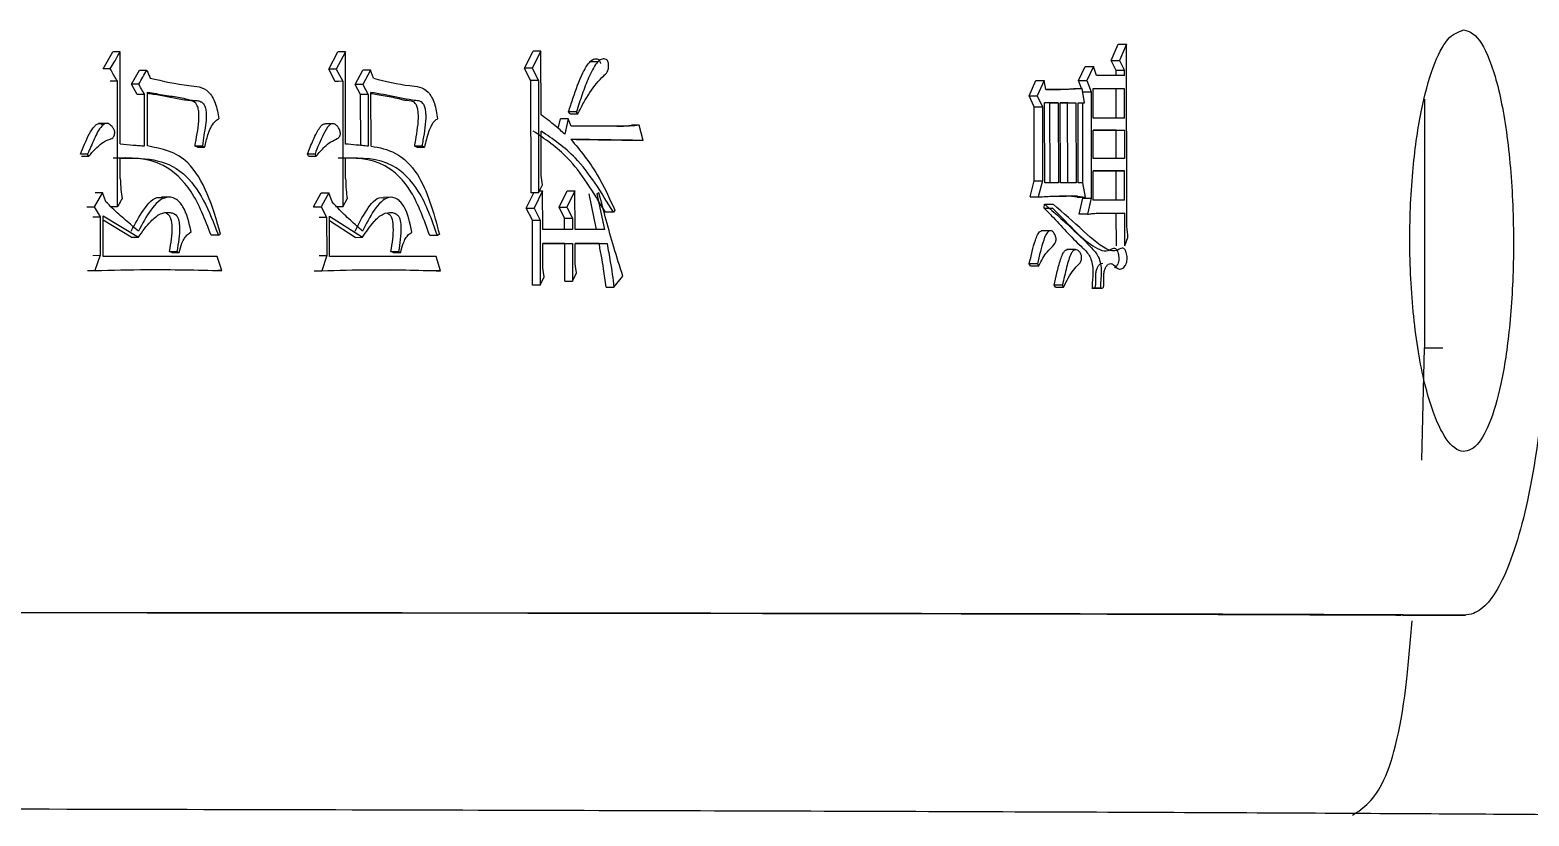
# Model space of a CAD drawing. Header units: millimetres. Extents: x 2301 to 4250, y 838 to 2217.
# Drawn here: x 3096.32 to 3112.32, y 1043.36 to 1051.75 of the extents above; entities that cross this region are included whole.
import ezdxf

# ---------------------------------------------------------------- set-up
doc = ezdxf.new("R2010")
doc.units = ezdxf.units.MM

msp = doc.modelspace()

# ---------------------------------------------------------------- linework, layer by layer
at = {"color": 7, "linetype": 'Continuous', "lineweight": 25}
for p, q in [((3097.101, 1051.334), (3097.206, 1051.518)), ((3097.285, 1050.533), (3097.283, 1051.518)), ((3099.509, 1051.332), (3099.607, 1051.516)), ((3099.688, 1051.516), (3099.589, 1051.332)), ((3099.689, 1050.532), (3099.688, 1051.516)), ((3101.599, 1051.341), (3101.691, 1051.525)), ((3101.774, 1051.525), (3101.682, 1051.341)), ((3101.776, 1050.844), (3101.774, 1051.525)), ((3107.861, 1051.426), (3107.935, 1051.599)), ((3108.024, 1051.599), (3107.951, 1051.426)), ((3108.028, 1049.749), (3108.024, 1051.599)), ((3097.178, 1051.334), (3097.101, 1051.334)), ((3097.404, 1051.171), (3097.49, 1051.323)), ((3097.49, 1051.323), (3097.567, 1051.323)), ((3099.589, 1051.332), (3099.509, 1051.332)), ((3099.579, 1051.202), (3099.509, 1051.332)), ((3099.589, 1051.332), (3099.659, 1051.203)), ((3099.793, 1051.17), (3099.873, 1051.321)), ((3099.954, 1051.321), (3099.873, 1051.17)), ((3099.989, 1051.235), (3099.954, 1051.321)), ((3101.682, 1051.341), (3101.599, 1051.341)), ((3101.665, 1051.211), (3101.599, 1051.341)), ((3101.682, 1051.341), (3101.748, 1051.211)), ((3102.384, 1051.412), (3102.299, 1051.412)), ((3107.513, 1051.21), (3107.584, 1051.361)), ((3107.673, 1051.362), (3107.602, 1051.21)), ((3107.704, 1051.264), (3107.673, 1051.362)), ((3107.914, 1051.318), (3107.861, 1051.426)), ((3108.003, 1051.318), (3107.914, 1051.318)), ((3107.914, 1051.263), (3107.914, 1051.318)), ((3107.951, 1051.426), (3108.003, 1051.318)), ((3108.003, 1051.264), (3108.003, 1051.318)), ((3097.255, 1049.863), (3097.253, 1051.204)), ((3097.481, 1051.172), (3097.404, 1051.171)), ((3097.466, 1051.063), (3097.404, 1051.171)), ((3099.659, 1051.203), (3099.661, 1049.861)), ((3099.873, 1051.17), (3099.793, 1051.17)), ((3099.85, 1051.061), (3099.793, 1051.17)), ((3099.873, 1051.17), (3099.931, 1051.062)), ((3101.748, 1051.211), (3101.665, 1051.211)), ((3101.665, 1051.211), (3101.667, 1050.011)), ((3101.748, 1051.211), (3101.75, 1050.011)), ((3106.985, 1051.049), (3107.058, 1051.211)), ((3107.146, 1051.211), (3107.073, 1051.049)), ((3107.165, 1051.114), (3107.146, 1051.211)), ((3107.545, 1051.124), (3107.513, 1051.21)), ((3107.602, 1051.21), (3107.647, 1051.091)), ((3108.003, 1051.264), (3107.704, 1051.264)), ((3097.544, 1050.512), (3097.543, 1051.063)), ((3097.575, 1050.512), (3097.574, 1051.085)), ((3099.851, 1050.517), (3099.85, 1051.061)), ((3099.931, 1051.062), (3099.932, 1050.51)), ((3099.961, 1050.51), (3099.96, 1051.083)), ((3107.04, 1050.93), (3106.985, 1051.049)), ((3107.073, 1051.049), (3107.128, 1050.93)), ((3107.576, 1050.972), (3107.553, 1051.124)), ((3107.647, 1051.091), (3107.649, 1049.956)), ((3107.669, 1051.124), (3108.003, 1051.123)), ((3107.67, 1050.81), (3107.669, 1051.124)), ((3107.914, 1051.123), (3107.669, 1051.123)), ((3108.003, 1051.123), (3107.914, 1051.123)), ((3107.914, 1050.809), (3107.914, 1051.123)), ((3108.004, 1050.809), (3108.003, 1051.123)), ((3111.208, 1051.013), (3111.208, 1048.355)), ((3102.153, 1050.876), (3102.069, 1050.875)), ((3102.085, 1050.854), (3102.069, 1050.875)), ((3102.085, 1050.854), (3102.169, 1050.854)), ((3107.041, 1050.14), (3107.04, 1050.93)), ((3107.128, 1050.93), (3107.13, 1050.14)), ((3107.297, 1050.973), (3107.151, 1050.973)), ((3107.153, 1050.119), (3107.151, 1050.973)), ((3107.208, 1050.973), (3107.151, 1050.973)), ((3107.208, 1050.973), (3107.297, 1050.973)), ((3107.21, 1050.118), (3107.208, 1050.973)), ((3107.297, 1050.973), (3107.298, 1050.118)), ((3107.319, 1050.973), (3107.486, 1050.973)), ((3107.321, 1050.118), (3107.319, 1050.973)), ((3107.397, 1050.972), (3107.319, 1050.973)), ((3107.397, 1050.972), (3107.486, 1050.973)), ((3107.399, 1050.118), (3107.397, 1050.972)), ((3107.486, 1050.973), (3107.488, 1050.118)), ((3107.509, 1050.973), (3107.576, 1050.972)), ((3107.51, 1050.118), (3107.509, 1050.973)), ((3107.509, 1050.972), (3107.576, 1050.972)), ((3107.559, 1050.117), (3107.558, 1050.972)), ((3097.129, 1050.751), (3097.051, 1050.751)), ((3099.554, 1050.75), (3099.474, 1050.75)), ((3101.777, 1050.195), (3101.776, 1050.671)), ((3101.96, 1050.698), (3101.983, 1050.8)), ((3102.067, 1050.8), (3102.03, 1050.638)), ((3102.099, 1050.724), (3102.067, 1050.8)), ((3102.651, 1050.724), (3102.099, 1050.724)), ((3102.824, 1050.734), (3102.74, 1050.734)), ((3102.866, 1050.572), (3102.824, 1050.734)), ((3108.004, 1050.809), (3107.67, 1050.81)), ((3107.67, 1050.68), (3108.004, 1050.68)), ((3107.67, 1050.377), (3107.67, 1050.68)), ((3107.915, 1050.679), (3107.67, 1050.68)), ((3107.915, 1050.679), (3108.004, 1050.68)), ((3107.915, 1050.376), (3107.915, 1050.679)), ((3108.004, 1050.68), (3108.005, 1050.377)), ((3098.161, 1050.511), (3098.083, 1050.511)), ((3098.107, 1050.5), (3098.083, 1050.511)), ((3098.161, 1050.511), (3098.185, 1050.5)), ((3100.509, 1050.51), (3100.427, 1050.509)), ((3100.45, 1050.498), (3100.427, 1050.509)), ((3096.936, 1050.426), (3096.859, 1050.425)), ((3096.949, 1050.404), (3096.936, 1050.426)), ((3097.285, 1050.166), (3097.285, 1050.382)), ((3099.363, 1050.424), (3099.283, 1050.424)), ((3099.294, 1050.402), (3099.283, 1050.424)), ((3099.375, 1050.402), (3099.363, 1050.424)), ((3099.69, 1050.164), (3099.69, 1050.38)), ((3108.005, 1050.377), (3107.67, 1050.377)), ((3101.793, 1050.097), (3101.777, 1050.195)), ((3107.671, 1050.248), (3108.005, 1050.247)), ((3107.671, 1049.934), (3107.671, 1050.248)), ((3107.915, 1050.247), (3107.671, 1050.247)), ((3108.005, 1050.247), (3107.915, 1050.247)), ((3107.916, 1049.933), (3107.915, 1050.247)), ((3108.005, 1049.933), (3108.005, 1050.247)), ((3101.793, 1050.032), (3101.701, 1049.849)), ((3101.75, 1050.011), (3101.793, 1050.097)), ((3101.761, 1050.032), (3101.793, 1050.032)), ((3101.794, 1049.621), (3101.793, 1050.032)), ((3101.969, 1049.859), (3102.054, 1050.032)), ((3102.138, 1050.032), (3102.052, 1049.859)), ((3102.139, 1049.621), (3102.138, 1050.032)), ((3106.996, 1049.967), (3107.041, 1050.14)), ((3107.041, 1050.14), (3107.13, 1050.14)), ((3107.13, 1050.14), (3107.084, 1049.967)), ((3107.298, 1050.118), (3107.153, 1050.119)), ((3107.488, 1050.118), (3107.321, 1050.118)), ((3107.559, 1050.118), (3107.51, 1050.118)), ((3107.586, 1049.966), (3107.559, 1050.118)), ((3097.093, 1050.014), (3097.006, 1049.863)), ((3097.006, 1049.863), (3097.068, 1049.755)), ((3097.13, 1049.917), (3097.093, 1050.014)), ((3097.803, 1049.965), (3097.725, 1049.965)), ((3099.348, 1049.861), (3099.429, 1050.013)), ((3099.51, 1050.013), (3099.428, 1049.861)), ((3099.428, 1049.861), (3099.487, 1049.753)), ((3099.545, 1049.915), (3099.51, 1050.013)), ((3099.661, 1049.861), (3099.708, 1049.948)), ((3100.175, 1049.964), (3100.094, 1049.963)), ((3101.618, 1049.848), (3101.699, 1050.011)), ((3102.028, 1049.74), (3101.969, 1049.859)), ((3102.052, 1049.859), (3102.112, 1049.74)), ((3102.369, 1049.62), (3102.289, 1049.999)), ((3102.394, 1050.01), (3102.373, 1049.999)), ((3102.373, 1049.999), (3102.453, 1049.621)), ((3107.147, 1049.848), (3107.151, 1049.891)), ((3107.151, 1049.891), (3107.24, 1049.891)), ((3107.501, 1049.977), (3107.412, 1049.977)), ((3107.497, 1049.966), (3107.586, 1049.966)), ((3107.501, 1049.977), (3107.586, 1049.966)), ((3107.52, 1049.782), (3107.56, 1049.955)), ((3107.56, 1049.955), (3107.56, 1049.966)), ((3107.56, 1049.955), (3107.649, 1049.956)), ((3107.649, 1049.956), (3107.609, 1049.783)), ((3108.005, 1049.933), (3107.671, 1049.934)), ((3097.068, 1049.755), (3097.069, 1049.344)), ((3097.1, 1049.766), (3097.478, 1049.538)), ((3097.1, 1049.333), (3097.1, 1049.766)), ((3097.4, 1049.538), (3097.1, 1049.719)), ((3099.487, 1049.753), (3099.488, 1049.342)), ((3099.516, 1049.764), (3099.87, 1049.537)), ((3099.517, 1049.331), (3099.516, 1049.764)), ((3099.79, 1049.536), (3099.516, 1049.712)), ((3101.683, 1049.718), (3101.618, 1049.848)), ((3101.684, 1049.026), (3101.683, 1049.718)), ((3101.701, 1049.849), (3101.767, 1049.719)), ((3101.767, 1049.719), (3101.768, 1049.026)), ((3102.028, 1049.621), (3102.028, 1049.74)), ((3102.112, 1049.74), (3102.112, 1049.621)), ((3102.548, 1049.804), (3102.463, 1049.804)), ((3107.147, 1049.848), (3107.235, 1049.848)), ((3107.609, 1049.783), (3107.52, 1049.782)), ((3107.916, 1049.792), (3107.708, 1049.793)), ((3107.716, 1049.793), (3108.006, 1049.793)), ((3108.006, 1049.793), (3107.916, 1049.792)), ((3107.917, 1049.446), (3107.916, 1049.792)), ((3108.006, 1049.446), (3108.006, 1049.793)), ((3097.4, 1049.538), (3097.478, 1049.538)), ((3098.332, 1049.559), (3098.356, 1049.57)), ((3102.112, 1049.621), (3101.794, 1049.621)), ((3102.453, 1049.621), (3102.139, 1049.621)), ((3107.202, 1049.605), (3107.114, 1049.604)), ((3097.811, 1049.386), (3097.889, 1049.386)), ((3097.836, 1049.375), (3097.811, 1049.386)), ((3097.889, 1049.386), (3097.914, 1049.376)), ((3099.79, 1049.536), (3099.87, 1049.537)), ((3100.174, 1049.385), (3100.255, 1049.385)), ((3100.197, 1049.374), (3100.174, 1049.385)), ((3100.255, 1049.385), (3100.278, 1049.374)), ((3101.794, 1049.47), (3102.112, 1049.47)), ((3101.795, 1049.21), (3101.794, 1049.47)), ((3102.029, 1049.469), (3101.794, 1049.47)), ((3102.029, 1049.469), (3102.112, 1049.47)), ((3102.029, 1049.069), (3102.029, 1049.469)), ((3102.112, 1049.47), (3102.113, 1049.069)), ((3102.139, 1049.469), (3102.48, 1049.469)), ((3102.139, 1049.253), (3102.139, 1049.469)), ((3102.395, 1049.469), (3102.139, 1049.469)), ((3102.395, 1049.469), (3102.48, 1049.469)), ((3107.48, 1049.405), (3107.39, 1049.405)), ((3108.006, 1049.446), (3108.041, 1049.533)), ((3096.992, 1049.343), (3097.069, 1049.344)), ((3097.069, 1049.344), (3097.013, 1049.181)), ((3098.32, 1049.332), (3097.1, 1049.333)), ((3097.836, 1049.375), (3097.914, 1049.376)), ((3098.369, 1049.181), (3098.32, 1049.332)), ((3099.407, 1049.342), (3099.488, 1049.342)), ((3099.488, 1049.342), (3099.435, 1049.18)), ((3100.658, 1049.33), (3099.517, 1049.331)), ((3100.197, 1049.374), (3100.278, 1049.374)), ((3100.703, 1049.179), (3100.658, 1049.33)), ((3107.076, 1049.253), (3106.988, 1049.253)), ((3107.002, 1049.232), (3106.988, 1049.253)), ((3107.002, 1049.232), (3107.09, 1049.232)), ((3098.29, 1049.18), (3097.813, 1049.19)), ((3100.621, 1049.179), (3100.171, 1049.189)), ((3101.768, 1049.026), (3101.811, 1049.113)), ((3102.029, 1049.069), (3102.113, 1049.069)), ((3102.113, 1049.069), (3102.156, 1049.156)), ((3102.554, 1049.004), (3102.649, 1049.123)), ((3102.47, 1049.004), (3102.554, 1049.004)), ((3107.341, 1049.026), (3107.252, 1049.026)), ((3107.266, 1049.004), (3107.252, 1049.026)), ((3107.266, 1049.004), (3107.354, 1049.004)), ((3107.748, 1048.993), (3107.659, 1048.992)), ((3107.676, 1048.992), (3107.766, 1048.993)), ((3111.179, 1047.156), (3111.208, 1048.355)), ((3111.208, 1048.355), (3111.403, 1048.355)), ((3110.972, 1045.499), (3111.645, 1045.501))]:
    msp.add_line(p, q, dxfattribs=at)
at = {"color": 7, "linetype": 'Continuous', "lineweight": 25, "flags": 128}
for points in [[(3097.283, 1051.518), (3097.24, 1051.518), (3097.206, 1051.518)], [(3099.688, 1051.516), (3099.643, 1051.516), (3099.607, 1051.516)], [(3101.774, 1051.525), (3101.728, 1051.525), (3101.691, 1051.525)], [(3107.935, 1051.599), (3107.985, 1051.599), (3108.024, 1051.599)], [(3099.954, 1051.321), (3099.909, 1051.321), (3099.873, 1051.321)], [(3107.584, 1051.361), (3107.634, 1051.362), (3107.673, 1051.362)], [(3107.861, 1051.426), (3107.911, 1051.426), (3107.951, 1051.426)], [(3097.253, 1051.204), (3097.209, 1051.204), (3097.175, 1051.204)], [(3099.659, 1051.203), (3099.614, 1051.202), (3099.579, 1051.202)], [(3107.058, 1051.211), (3107.107, 1051.211), (3107.146, 1051.211)], [(3107.513, 1051.21), (3107.563, 1051.21), (3107.602, 1051.21)], [(3097.543, 1051.063), (3097.5, 1051.063), (3097.466, 1051.063)], [(3099.931, 1051.062), (3099.886, 1051.062), (3099.85, 1051.061)], [(3106.985, 1051.049), (3107.034, 1051.049), (3107.073, 1051.049)], [(3107.464, 1051.124), (3107.514, 1051.124), (3107.553, 1051.124)], [(3107.558, 1051.091), (3107.608, 1051.091), (3107.647, 1051.091)], [(3102.169, 1050.854), (3102.161, 1050.865), (3102.153, 1050.876)], [(3107.04, 1050.93), (3107.089, 1050.93), (3107.128, 1050.93)], [(3102.067, 1050.8), (3102.02, 1050.8), (3101.983, 1050.8)], [(3098.107, 1050.5), (3098.139, 1050.5), (3098.162, 1050.5), (3098.185, 1050.5)], [(3100.45, 1050.498), (3100.484, 1050.499), (3100.508, 1050.499), (3100.532, 1050.499)], [(3102.866, 1050.572), (3102.819, 1050.572), (3102.782, 1050.572)], [(3096.872, 1050.404), (3096.899, 1050.404), (3096.924, 1050.404), (3096.949, 1050.404)], [(3099.295, 1050.402), (3099.323, 1050.402), (3099.349, 1050.402), (3099.375, 1050.402)], [(3102.054, 1050.032), (3102.101, 1050.032), (3102.138, 1050.032)], [(3096.929, 1049.863), (3096.972, 1049.863), (3097.006, 1049.863)], [(3097.016, 1050.014), (3097.059, 1050.014), (3097.093, 1050.014)], [(3097.255, 1049.863), (3097.211, 1049.863), (3097.177, 1049.863)], [(3099.348, 1049.861), (3099.393, 1049.861), (3099.428, 1049.861)], [(3099.429, 1050.013), (3099.474, 1050.013), (3099.51, 1050.013)], [(3099.661, 1049.861), (3099.616, 1049.861), (3099.581, 1049.861)], [(3101.75, 1050.011), (3101.703, 1050.011), (3101.667, 1050.011)], [(3101.969, 1049.859), (3102.016, 1049.859), (3102.052, 1049.859)], [(3106.996, 1049.967), (3107.045, 1049.967), (3107.084, 1049.967)], [(3096.991, 1049.754), (3097.034, 1049.755), (3097.068, 1049.755)], [(3099.407, 1049.753), (3099.452, 1049.753), (3099.487, 1049.753)], [(3101.618, 1049.848), (3101.665, 1049.848), (3101.701, 1049.849)], [(3101.683, 1049.718), (3101.73, 1049.719), (3101.767, 1049.719)], [(3102.028, 1049.74), (3102.075, 1049.74), (3102.112, 1049.74)], [(3102.563, 1049.826), (3102.556, 1049.815), (3102.548, 1049.804)], [(3098.332, 1049.559), (3098.3, 1049.559), (3098.277, 1049.559), (3098.253, 1049.559)], [(3100.669, 1049.557), (3100.635, 1049.557), (3100.611, 1049.557), (3100.587, 1049.557)], [(3102.156, 1049.156), (3102.147, 1049.204), (3102.139, 1049.253)], [(3107.09, 1049.232), (3107.086, 1049.237), (3107.081, 1049.245), (3107.076, 1049.253)], [(3096.936, 1049.181), (3096.979, 1049.181), (3097.013, 1049.181)], [(3098.369, 1049.181), (3098.325, 1049.181), (3098.29, 1049.18)], [(3099.355, 1049.18), (3099.4, 1049.18), (3099.435, 1049.18)], [(3100.703, 1049.179), (3100.657, 1049.179), (3100.621, 1049.179)], [(3101.811, 1049.113), (3101.803, 1049.162), (3101.795, 1049.21)], [(3101.768, 1049.026), (3101.721, 1049.026), (3101.684, 1049.026)], [(3107.354, 1049.004), (3107.348, 1049.015), (3107.341, 1049.026)]]:
    msp.add_lwpolyline(points, dxfattribs=at)
at = {"color": 7, "linetype": 'Continuous', "lineweight": 25}
for points, knots in [([(3111.621, 1051.751), (3111.564, 1051.73), (3111.451, 1051.689), (3111.292, 1051.368), (3111.159, 1050.88), (3111.068, 1050.221), (3111.037, 1049.441), (3111.083, 1048.627), (3111.206, 1047.915), (3111.382, 1047.429), (3111.571, 1047.222), (3111.749, 1047.268), (3111.904, 1047.523), (3112.032, 1047.963), (3112.123, 1048.576), (3112.166, 1049.329), (3112.146, 1050.144), (3112.058, 1050.901), (3111.911, 1051.458), (3111.754, 1051.719), (3111.655, 1051.743), (3111.621, 1051.751)], [0, 0, 0, 0, 0.046279, 0.092725, 0.141725, 0.195203, 0.253703, 0.315281, 0.376932, 0.43439, 0.485836, 0.533043, 0.57924, 0.627326, 0.679267, 0.736374, 0.797512, 0.859391, 0.918431, 0.971633, 1, 1, 1, 1]), ([(3097.178, 1051.334), (3097.192, 1051.359), (3097.217, 1051.402), (3097.252, 1051.463), (3097.273, 1051.5), (3097.283, 1051.518)], [0, 0, 0, 0, 0.403162, 0.701581, 1, 1, 1, 1]), ([(3097.253, 1051.204), (3097.245, 1051.217), (3097.231, 1051.241), (3097.206, 1051.285), (3097.188, 1051.315), (3097.178, 1051.334)], [0, 0, 0, 0, 0.285576, 0.571153, 1, 1, 1, 1]), ([(3097.481, 1051.172), (3097.496, 1051.197), (3097.524, 1051.247), (3097.553, 1051.298), (3097.567, 1051.323)], [0, 0, 0, 0, 0.4999997, 1, 1, 1, 1]), ([(3097.567, 1051.323), (3097.574, 1051.309), (3097.586, 1051.28), (3097.598, 1051.251), (3097.604, 1051.236)], [0, 0, 0, 0, 0.5, 1, 1, 1, 1]), ([(3102.069, 1050.875), (3102.085, 1050.923), (3102.132, 1051.067), (3102.199, 1051.255), (3102.275, 1051.39), (3102.325, 1051.437), (3102.356, 1051.444), (3102.381, 1051.44), (3102.396, 1051.43), (3102.405, 1051.414), (3102.41, 1051.402), (3102.41, 1051.395), (3102.41, 1051.394)], [0, 0, 0, 0, 0.182715, 0.548687, 0.732785, 0.807726, 0.882858, 0.92203, 0.954025, 0.976318, 0.998623, 1, 1, 1, 1]), ([(3102.169, 1050.854), (3102.189, 1050.895), (3102.25, 1051.015), (3102.343, 1051.155), (3102.431, 1051.251), (3102.477, 1051.289), (3102.493, 1051.326), (3102.498, 1051.355), (3102.497, 1051.383), (3102.493, 1051.407), (3102.484, 1051.425), (3102.469, 1051.439), (3102.442, 1051.445), (3102.406, 1051.436), (3102.346, 1051.374), (3102.282, 1051.244), (3102.214, 1051.063), (3102.173, 1050.938), (3102.153, 1050.876)], [0, 0, 0, 0, 0.09565, 0.280799, 0.373249, 0.419668, 0.436467, 0.453304, 0.47047, 0.483393, 0.49639, 0.510846, 0.535906, 0.579813, 0.622973, 0.75077, 0.875029, 1, 1, 1, 1]), ([(3097.543, 1051.063), (3097.536, 1051.076), (3097.522, 1051.1), (3097.502, 1051.136), (3097.488, 1051.16), (3097.481, 1051.172)], [0, 0, 0, 0, 0.342691, 0.671345, 1, 1, 1, 1]), ([(3097.604, 1051.236), (3097.74, 1051.205), (3097.946, 1051.156), (3098.203, 1051.146), (3098.308, 1050.972), (3098.327, 1050.86), (3098.336, 1050.803)], [0, 0, 0, 0, 0.492344, 0.747305, 0.87043, 1, 1, 1, 1]), ([(3099.989, 1051.235), (3100.115, 1051.203), (3100.308, 1051.155), (3100.548, 1051.144), (3100.646, 1050.97), (3100.663, 1050.858), (3100.672, 1050.801)], [0, 0, 0, 0, 0.492341, 0.747362, 0.87046, 1, 1, 1, 1]), ([(3097.574, 1051.085), (3097.589, 1051.083), (3097.666, 1051.072), (3097.795, 1051.045), (3097.936, 1051.034), (3098.033, 1050.999), (3098.095, 1050.998), (3098.14, 1050.991), (3098.17, 1050.969), (3098.189, 1050.935), (3098.201, 1050.89), (3098.207, 1050.783), (3098.179, 1050.659), (3098.166, 1050.55), (3098.161, 1050.511)], [0, 0, 0, 0, 0.051169, 0.255803, 0.43142, 0.519239, 0.589373, 0.63947, 0.668027, 0.69672, 0.732236, 0.768408, 0.917453, 1, 1, 1, 1]), ([(3098.083, 1050.511), (3098.086, 1050.533), (3098.105, 1050.643), (3098.131, 1050.771), (3098.121, 1050.896), (3098.109, 1050.938), (3098.09, 1050.97), (3098.056, 1050.995), (3098.001, 1050.996), (3097.859, 1051.021), (3097.715, 1051.051), (3097.595, 1051.069), (3097.574, 1051.072)], [0, 0, 0, 0, 0.052299, 0.259938, 0.297681, 0.335557, 0.365318, 0.395108, 0.470978, 0.561601, 0.924156, 1, 1, 1, 1]), ([(3100.509, 1050.51), (3100.512, 1050.532), (3100.53, 1050.641), (3100.554, 1050.769), (3100.545, 1050.894), (3100.533, 1050.937), (3100.516, 1050.968), (3100.484, 1050.993), (3100.434, 1050.995), (3100.301, 1051.019), (3100.142, 1051.054), (3100.005, 1051.076), (3099.96, 1051.083)], [0, 0, 0, 0, 0.04768, 0.236985, 0.271467, 0.306071, 0.333276, 0.36051, 0.429461, 0.511559, 0.840013, 1, 1, 1, 1]), ([(3100.427, 1050.509), (3100.431, 1050.531), (3100.448, 1050.641), (3100.473, 1050.77), (3100.463, 1050.894), (3100.452, 1050.937), (3100.434, 1050.968), (3100.393, 1051), (3100.34, 1050.991), (3100.269, 1051.012), (3100.197, 1051.03), (3100.111, 1051.041), (3100.032, 1051.058), (3099.982, 1051.066), (3099.96, 1051.07)], [0, 0, 0, 0, 0.052922, 0.263035, 0.301131, 0.339363, 0.369418, 0.399499, 0.515952, 0.572999, 0.686955, 0.800809, 0.914663, 1, 1, 1, 1]), ([(3107.553, 1051.124), (3107.487, 1051.12), (3107.39, 1051.115), (3107.26, 1051.114), (3107.196, 1051.114), (3107.165, 1051.114)], [0, 0, 0, 0, 0.513443, 0.756719, 1, 1, 1, 1]), ([(3107.165, 1051.114), (3107.168, 1051.114), (3107.205, 1051.114), (3107.305, 1051.115), (3107.401, 1051.12), (3107.464, 1051.124)], [0, 0, 0, 0, 0.036745, 0.365574, 1, 1, 1, 1]), ([(3102.03, 1050.638), (3101.996, 1050.668), (3101.937, 1050.719), (3101.853, 1050.787), (3101.801, 1050.825), (3101.776, 1050.844)], [0, 0, 0, 0, 0.405671, 0.702716, 1, 1, 1, 1]), ([(3096.859, 1050.425), (3096.874, 1050.46), (3096.919, 1050.567), (3096.971, 1050.692), (3097.037, 1050.748), (3097.065, 1050.755), (3097.087, 1050.747), (3097.097, 1050.736), (3097.1, 1050.734)], [0, 0, 0, 0, 0.239702, 0.721653, 0.808127, 0.895049, 0.971776, 1, 1, 1, 1]), ([(3096.949, 1050.404), (3096.971, 1050.428), (3097.037, 1050.503), (3097.123, 1050.576), (3097.197, 1050.59), (3097.216, 1050.612), (3097.223, 1050.631), (3097.226, 1050.651), (3097.224, 1050.67), (3097.218, 1050.69), (3097.199, 1050.717), (3097.173, 1050.743), (3097.142, 1050.756), (3097.114, 1050.748), (3097.061, 1050.704), (3097.004, 1050.584), (3096.959, 1050.479), (3096.936, 1050.426)], [0, 0, 0, 0, 0.109652, 0.330684, 0.386401, 0.404635, 0.422869, 0.441529, 0.456387, 0.471248, 0.497614, 0.560435, 0.593187, 0.625963, 0.670925, 0.833231, 1, 1, 1, 1]), ([(3098.185, 1050.5), (3098.196, 1050.544), (3098.213, 1050.616), (3098.248, 1050.706), (3098.286, 1050.773), (3098.319, 1050.793), (3098.336, 1050.803)], [0, 0, 0, 0, 0.349071, 0.571765, 0.789358, 1, 1, 1, 1]), ([(3099.283, 1050.424), (3099.302, 1050.475), (3099.333, 1050.554), (3099.378, 1050.649), (3099.41, 1050.704), (3099.436, 1050.738), (3099.458, 1050.75), (3099.469, 1050.749), (3099.473, 1050.748)], [0, 0, 0, 0, 0.38539, 0.603224, 0.768701, 0.875324, 0.956115, 1, 1, 1, 1]), ([(3099.375, 1050.402), (3099.404, 1050.437), (3099.454, 1050.495), (3099.53, 1050.56), (3099.584, 1050.579), (3099.616, 1050.601), (3099.626, 1050.613), (3099.632, 1050.626), (3099.634, 1050.639), (3099.633, 1050.658), (3099.626, 1050.684), (3099.611, 1050.715), (3099.587, 1050.739), (3099.561, 1050.751), (3099.535, 1050.75), (3099.494, 1050.719), (3099.454, 1050.639), (3099.405, 1050.534), (3099.377, 1050.461), (3099.363, 1050.424)], [0, 0, 0, 0, 0.15641, 0.260865, 0.365458, 0.392664, 0.410239, 0.421339, 0.432549, 0.445637, 0.467958, 0.506677, 0.54584, 0.586946, 0.621915, 0.6571, 0.775358, 0.887356, 1, 1, 1, 1]), ([(3100.672, 1050.801), (3100.66, 1050.794), (3100.636, 1050.78), (3100.603, 1050.731), (3100.575, 1050.664), (3100.551, 1050.584), (3100.538, 1050.527), (3100.532, 1050.499)], [0, 0, 0, 0, 0.162413, 0.328967, 0.549593, 0.773853, 1, 1, 1, 1]), ([(3102.463, 1049.804), (3102.335, 1050.016), (3102.109, 1050.39), (3101.819, 1050.585), (3101.693, 1050.67)], [0, 0, 0, 0, 0.564667, 1, 1, 1, 1]), ([(3102.548, 1049.804), (3102.419, 1050.016), (3102.192, 1050.391), (3101.902, 1050.586), (3101.776, 1050.671)], [0, 0, 0, 0, 0.564597, 1, 1, 1, 1]), ([(3102.585, 1050.724), (3102.599, 1050.724), (3102.632, 1050.724), (3102.684, 1050.726), (3102.721, 1050.731), (3102.74, 1050.734)], [0, 0, 0, 0, 0.271746, 0.63565, 1, 1, 1, 1]), ([(3102.824, 1050.734), (3102.804, 1050.732), (3102.765, 1050.726), (3102.708, 1050.724), (3102.67, 1050.724), (3102.651, 1050.724)], [0, 0, 0, 0, 0.352316, 0.676098, 1, 1, 1, 1]), ([(3097.285, 1050.533), (3097.331, 1050.53), (3097.397, 1050.524), (3097.484, 1050.517), (3097.524, 1050.513), (3097.544, 1050.512)], [0, 0, 0, 0, 0.5322533, 0.7661263, 1, 1, 1, 1]), ([(3098.356, 1049.57), (3098.313, 1049.717), (3098.229, 1050.006), (3097.982, 1050.433), (3097.728, 1050.482), (3097.575, 1050.512)], [0, 0, 0, 0, 0.291804, 0.574112, 1, 1, 1, 1]), ([(3099.932, 1050.51), (3099.911, 1050.512), (3099.867, 1050.516), (3099.786, 1050.523), (3099.727, 1050.529), (3099.689, 1050.532)], [0, 0, 0, 0, 0.268788, 0.537575, 1, 1, 1, 1]), ([(3099.961, 1050.51), (3100.05, 1050.494), (3100.228, 1050.462), (3100.525, 1050.182), (3100.627, 1049.804), (3100.691, 1049.568)], [0, 0, 0, 0, 0.271558, 0.546439, 1, 1, 1, 1]), ([(3100.532, 1050.499), (3100.528, 1050.501), (3100.52, 1050.504), (3100.513, 1050.508), (3100.509, 1050.51)], [0, 0, 0, 0, 0.499988, 1, 1, 1, 1]), ([(3102.094, 1050.584), (3102.173, 1050.582), (3102.331, 1050.58), (3102.588, 1050.576), (3102.766, 1050.573), (3102.866, 1050.572)], [0, 0, 0, 0, 0.302887, 0.605774, 1, 1, 1, 1]), ([(3102.094, 1050.584), (3102.192, 1050.465), (3102.369, 1050.253), (3102.504, 1049.957), (3102.563, 1049.826)], [0, 0, 0, 0, 0.555449, 1, 1, 1, 1]), ([(3102.782, 1050.572), (3102.705, 1050.573), (3102.553, 1050.575), (3102.324, 1050.579), (3102.171, 1050.581), (3102.095, 1050.582)], [0, 0, 0, 0, 0.3369815, 0.6739629, 1, 1, 1, 1]), ([(3098.253, 1049.559), (3098.19, 1049.725), (3098.066, 1050.05), (3097.691, 1050.392), (3097.39, 1050.386), (3097.208, 1050.382)], [0, 0, 0, 0, 0.291237, 0.569425, 1, 1, 1, 1]), ([(3097.285, 1050.382), (3097.524, 1050.384), (3097.859, 1050.386), (3098.185, 1049.944), (3098.282, 1049.689), (3098.332, 1049.559)], [0, 0, 0, 0, 0.546872, 0.769893, 1, 1, 1, 1]), ([(3100.587, 1049.557), (3100.528, 1049.723), (3100.412, 1050.048), (3100.061, 1050.39), (3099.78, 1050.384), (3099.609, 1050.38)], [0, 0, 0, 0, 0.291237, 0.569425, 1, 1, 1, 1]), ([(3100.669, 1049.557), (3100.61, 1049.724), (3100.494, 1050.049), (3100.142, 1050.391), (3099.861, 1050.384), (3099.69, 1050.38)], [0, 0, 0, 0, 0.291092, 0.569283, 1, 1, 1, 1]), ([(3097.285, 1050.166), (3097.286, 1050.125), (3097.288, 1050.051), (3097.299, 1049.98), (3097.304, 1049.949)], [0, 0, 0, 0, 0.561072, 1, 1, 1, 1]), ([(3099.69, 1050.164), (3099.691, 1050.123), (3099.692, 1050.05), (3099.703, 1049.979), (3099.708, 1049.948)], [0, 0, 0, 0, 0.561072, 1, 1, 1, 1]), ([(3097.478, 1049.603), (3097.455, 1049.622), (3097.386, 1049.682), (3097.267, 1049.78), (3097.176, 1049.871), (3097.13, 1049.917)], [0, 0, 0, 0, 0.192941, 0.596107, 1, 1, 1, 1]), ([(3097.304, 1049.949), (3097.297, 1049.937), (3097.285, 1049.916), (3097.269, 1049.888), (3097.26, 1049.871), (3097.255, 1049.863)], [0, 0, 0, 0, 0.42836, 0.714179, 1, 1, 1, 1]), ([(3097.4, 1049.603), (3097.442, 1049.679), (3097.523, 1049.828), (3097.649, 1049.977), (3097.723, 1049.959), (3097.735, 1049.956)], [0, 0, 0, 0, 0.465964, 0.912951, 1, 1, 1, 1]), ([(3098.041, 1049.592), (3098.019, 1049.691), (3097.986, 1049.841), (3097.875, 1049.959), (3097.745, 1049.979), (3097.601, 1049.835), (3097.52, 1049.681), (3097.478, 1049.603)], [0, 0, 0, 0, 0.250217, 0.37779, 0.502112, 0.745933, 1, 1, 1, 1]), ([(3099.87, 1049.601), (3099.849, 1049.621), (3099.784, 1049.68), (3099.673, 1049.778), (3099.588, 1049.87), (3099.545, 1049.915)], [0, 0, 0, 0, 0.192941, 0.596107, 1, 1, 1, 1]), ([(3099.79, 1049.601), (3099.828, 1049.677), (3099.905, 1049.826), (3100.023, 1049.975), (3100.092, 1049.958), (3100.103, 1049.955)], [0, 0, 0, 0, 0.4659532, 0.9129299, 1, 1, 1, 1]), ([(3100.397, 1049.59), (3100.377, 1049.689), (3100.346, 1049.839), (3100.242, 1049.957), (3100.12, 1049.977), (3099.986, 1049.833), (3099.909, 1049.68), (3099.87, 1049.601)], [0, 0, 0, 0, 0.25015, 0.377758, 0.502112, 0.745934, 1, 1, 1, 1]), ([(3102.649, 1049.123), (3102.616, 1049.225), (3102.554, 1049.42), (3102.471, 1049.718), (3102.42, 1049.913), (3102.394, 1050.01)], [0, 0, 0, 0, 0.354088, 0.676937, 1, 1, 1, 1]), ([(3107.084, 1049.967), (3107.138, 1049.971), (3107.236, 1049.977), (3107.375, 1049.979), (3107.459, 1049.978), (3107.501, 1049.977)], [0, 0, 0, 0, 0.386875, 0.693415, 1, 1, 1, 1]), ([(3107.151, 1049.891), (3107.164, 1049.88), (3107.229, 1049.822), (3107.427, 1049.656), (3107.63, 1049.433), (3107.818, 1049.38), (3107.869, 1049.416), (3107.898, 1049.422), (3107.914, 1049.412), (3107.928, 1049.392), (3107.938, 1049.363), (3107.943, 1049.328), (3107.943, 1049.292), (3107.937, 1049.262), (3107.924, 1049.235), (3107.911, 1049.216), (3107.901, 1049.212), (3107.899, 1049.211)], [0, 0, 0, 0, 0.044268, 0.221301, 0.674508, 0.770079, 0.827175, 0.84758, 0.865058, 0.882548, 0.89999, 0.918138, 0.935734, 0.951266, 0.965494, 0.991976, 1, 1, 1, 1]), ([(3107.195, 1049.974), (3107.237, 1049.975), (3107.318, 1049.978), (3107.361, 1049.977), (3107.381, 1049.977)], [0, 0, 0, 0, 0.522704, 1, 1, 1, 1]), ([(3107.757, 1048.991), (3107.76, 1048.992), (3107.767, 1048.992), (3107.775, 1048.999), (3107.781, 1049.01), (3107.784, 1049.026), (3107.787, 1049.073), (3107.779, 1049.133), (3107.793, 1049.194), (3107.809, 1049.229), (3107.831, 1049.251), (3107.859, 1049.26), (3107.896, 1049.239), (3107.933, 1049.19), (3107.978, 1049.199), (3108.007, 1049.222), (3108.024, 1049.255), (3108.031, 1049.284), (3108.033, 1049.316), (3108.03, 1049.347), (3108.023, 1049.378), (3108.012, 1049.403), (3107.996, 1049.419), (3107.964, 1049.423), (3107.918, 1049.383), (3107.774, 1049.408), (3107.554, 1049.621), (3107.35, 1049.796), (3107.241, 1049.89)], [0, 0, 0, 0, 0.0077713, 0.0158316, 0.020898, 0.0259592, 0.0344206, 0.0725739, 0.0891678, 0.1057133, 0.1266355, 0.1478921, 0.1714651, 0.2180015, 0.2486216, 0.2792272, 0.2913691, 0.3036375, 0.3143026, 0.3254008, 0.3378209, 0.3512343, 0.3645439, 0.3773655, 0.4297963, 0.4823092, 0.7227669, 1, 1, 1, 1]), ([(3107.497, 1049.966), (3107.49, 1049.967), (3107.475, 1049.969), (3107.446, 1049.973), (3107.426, 1049.975), (3107.412, 1049.977)], [0, 0, 0, 0, 0.268669, 0.537337, 1, 1, 1, 1]), ([(3097.478, 1049.538), (3097.52, 1049.597), (3097.592, 1049.698), (3097.705, 1049.794), (3097.79, 1049.807), (3097.847, 1049.796), (3097.879, 1049.778), (3097.9, 1049.747), (3097.913, 1049.704), (3097.923, 1049.581), (3097.904, 1049.473), (3097.889, 1049.386)], [0, 0, 0, 0, 0.236472, 0.400892, 0.534168, 0.588802, 0.643894, 0.675813, 0.707612, 0.766357, 1, 1, 1, 1]), ([(3097.811, 1049.386), (3097.826, 1049.474), (3097.844, 1049.578), (3097.835, 1049.7), (3097.824, 1049.743), (3097.803, 1049.775), (3097.787, 1049.785), (3097.777, 1049.79)], [0, 0, 0, 0, 0.591591, 0.701706, 0.812748, 0.891625, 1, 1, 1, 1]), ([(3099.87, 1049.537), (3099.91, 1049.596), (3099.977, 1049.696), (3100.083, 1049.792), (3100.163, 1049.806), (3100.216, 1049.795), (3100.246, 1049.777), (3100.265, 1049.745), (3100.277, 1049.703), (3100.286, 1049.579), (3100.269, 1049.471), (3100.255, 1049.385)], [0, 0, 0, 0, 0.237032, 0.40138, 0.534635, 0.589033, 0.643886, 0.675792, 0.707579, 0.7663, 1, 1, 1, 1]), ([(3100.174, 1049.385), (3100.188, 1049.472), (3100.205, 1049.576), (3100.196, 1049.699), (3100.186, 1049.742), (3100.166, 1049.774), (3100.151, 1049.783), (3100.141, 1049.789)], [0, 0, 0, 0, 0.591957, 0.701657, 0.812291, 0.891111, 1, 1, 1, 1]), ([(3107.147, 1049.848), (3107.173, 1049.821), (3107.306, 1049.689), (3107.459, 1049.507), (3107.606, 1049.383), (3107.647, 1049.305), (3107.665, 1049.235), (3107.669, 1049.159), (3107.663, 1049.091), (3107.656, 1049.034), (3107.659, 1048.999), (3107.66, 1048.987)], [0, 0, 0, 0, 0.122375, 0.611898, 0.737034, 0.788287, 0.839807, 0.888893, 0.931604, 0.97598, 1, 1, 1, 1]), ([(3107.233, 1049.85), (3107.256, 1049.827), (3107.367, 1049.716), (3107.516, 1049.563), (3107.655, 1049.421), (3107.718, 1049.348), (3107.746, 1049.277), (3107.758, 1049.196), (3107.756, 1049.112), (3107.745, 1049.045), (3107.748, 1049.001), (3107.749, 1048.987)], [0, 0, 0, 0, 0.102395, 0.511938, 0.690628, 0.751585, 0.813367, 0.867382, 0.913423, 0.973554, 1, 1, 1, 1]), ([(3107.609, 1049.783), (3107.625, 1049.785), (3107.65, 1049.789), (3107.686, 1049.792), (3107.706, 1049.793), (3107.716, 1049.793)], [0, 0, 0, 0, 0.438995, 0.719464, 1, 1, 1, 1]), ([(3108.041, 1049.533), (3108.037, 1049.573), (3108.029, 1049.644), (3108.028, 1049.717), (3108.028, 1049.749)], [0, 0, 0, 0, 0.558835, 1, 1, 1, 1]), ([(3097.914, 1049.376), (3097.922, 1049.409), (3097.936, 1049.465), (3097.969, 1049.528), (3098.002, 1049.569), (3098.028, 1049.584), (3098.041, 1049.592)], [0, 0, 0, 0, 0.34974, 0.571287, 0.787704, 1, 1, 1, 1]), ([(3100.278, 1049.374), (3100.286, 1049.408), (3100.299, 1049.463), (3100.329, 1049.526), (3100.361, 1049.568), (3100.385, 1049.583), (3100.397, 1049.59)], [0, 0, 0, 0, 0.34974, 0.571287, 0.787704, 1, 1, 1, 1]), ([(3100.691, 1049.568), (3100.687, 1049.566), (3100.68, 1049.563), (3100.672, 1049.559), (3100.669, 1049.557)], [0, 0, 0, 0, 0.499936, 1, 1, 1, 1]), ([(3106.988, 1049.253), (3107.007, 1049.341), (3107.031, 1049.452), (3107.074, 1049.564), (3107.096, 1049.599), (3107.111, 1049.602), (3107.115, 1049.603)], [0, 0, 0, 0, 0.631103, 0.792871, 0.948279, 1, 1, 1, 1]), ([(3107.09, 1049.232), (3107.117, 1049.287), (3107.166, 1049.384), (3107.235, 1049.431), (3107.265, 1049.478), (3107.272, 1049.499), (3107.274, 1049.517), (3107.272, 1049.536), (3107.265, 1049.557), (3107.254, 1049.582), (3107.236, 1049.603), (3107.214, 1049.609), (3107.188, 1049.601), (3107.162, 1049.565), (3107.12, 1049.452), (3107.095, 1049.341), (3107.076, 1049.253)], [0, 0, 0, 0, 0.207426, 0.367178, 0.400688, 0.416557, 0.431267, 0.448072, 0.466648, 0.497246, 0.538519, 0.578668, 0.620139, 0.682423, 0.747231, 1, 1, 1, 1]), ([(3102.47, 1049.004), (3102.462, 1049.069), (3102.448, 1049.181), (3102.421, 1049.335), (3102.404, 1049.424), (3102.395, 1049.469)], [0, 0, 0, 0, 0.416657, 0.708157, 1, 1, 1, 1]), ([(3102.48, 1049.469), (3102.492, 1049.405), (3102.513, 1049.297), (3102.537, 1049.141), (3102.548, 1049.049), (3102.554, 1049.004)], [0, 0, 0, 0, 0.420752, 0.710172, 1, 1, 1, 1]), ([(3107.252, 1049.026), (3107.262, 1049.069), (3107.282, 1049.163), (3107.314, 1049.273), (3107.34, 1049.354), (3107.363, 1049.391), (3107.38, 1049.405), (3107.389, 1049.404), (3107.391, 1049.403)], [0, 0, 0, 0, 0.287084, 0.622914, 0.772758, 0.877465, 0.982468, 1, 1, 1, 1]), ([(3107.354, 1049.004), (3107.37, 1049.038), (3107.419, 1049.139), (3107.481, 1049.218), (3107.53, 1049.262), (3107.539, 1049.279), (3107.544, 1049.301), (3107.545, 1049.322), (3107.544, 1049.343), (3107.539, 1049.36), (3107.525, 1049.384), (3107.504, 1049.4), (3107.477, 1049.408), (3107.454, 1049.394), (3107.419, 1049.338), (3107.382, 1049.208), (3107.356, 1049.09), (3107.341, 1049.026)], [0, 0, 0, 0, 0.118686, 0.359193, 0.382947, 0.402075, 0.421219, 0.441111, 0.455766, 0.470497, 0.490906, 0.548401, 0.59066, 0.633123, 0.67426, 0.821862, 1, 1, 1, 1]), ([(3112.546, 1049.496), (3112.535, 1048.995), (3112.513, 1047.992), (3112.329, 1046.7), (3112.059, 1045.828), (3111.807, 1045.522), (3111.664, 1045.505), (3111.632, 1045.501)], [0, 0, 0, 0, 0.251176, 0.502957, 0.733145, 0.939637, 1, 1, 1, 1]), ([(3107.773, 1049.255), (3107.764, 1049.255), (3107.745, 1049.254), (3107.72, 1049.23), (3107.703, 1049.194), (3107.695, 1049.153), (3107.693, 1049.103), (3107.696, 1049.061), (3107.695, 1049.027), (3107.691, 1049.01), (3107.686, 1048.999), (3107.678, 1048.992), (3107.671, 1048.991), (3107.668, 1048.991)], [0, 0, 0, 0, 0.151874, 0.303794, 0.412008, 0.520727, 0.619419, 0.767408, 0.827108, 0.8621, 0.897276, 0.940386, 1, 1, 1, 1]), ([(3097.013, 1049.181), (3097.199, 1049.186), (3097.521, 1049.194), (3097.972, 1049.19), (3098.236, 1049.184), (3098.369, 1049.181)], [0, 0, 0, 0, 0.405352, 0.702648, 1, 1, 1, 1]), ([(3099.435, 1049.18), (3099.609, 1049.185), (3099.91, 1049.193), (3100.332, 1049.189), (3100.579, 1049.182), (3100.703, 1049.179)], [0, 0, 0, 0, 0.405352, 0.702648, 1, 1, 1, 1]), ([(3111.632, 1045.501), (3111.49, 1045.501), (3110.785, 1045.505), (3109.269, 1045.51), (3106.776, 1045.516), (3103.854, 1045.521), (3100.118, 1045.525), (3095.391, 1045.528), (3089.546, 1045.529), (3083.101, 1045.528), (3076.115, 1045.524), (3068.686, 1045.518), (3061.816, 1045.511), (3055.706, 1045.504), (3050.412, 1045.497), (3045.177, 1045.489), (3041.687, 1045.484), (3040.026, 1045.481)], [0, 0, 0, 0, 0.0157743, 0.0789239, 0.14207, 0.2052136, 0.2683585, 0.3538507, 0.4395956, 0.5250891, 0.610583, 0.6963292, 0.7818226, 0.8369683, 0.8921132, 0.9486599, 1, 1, 1, 1]), ([(3110.958, 1045.499), (3110.803, 1045.5), (3110.028, 1045.503), (3108.118, 1045.51), (3104.669, 1045.517), (3100.112, 1045.523), (3095.232, 1045.526), (3090.298, 1045.527), (3085.522, 1045.526), (3079.829, 1045.525), (3073.104, 1045.52), (3065.309, 1045.514), (3057.047, 1045.504), (3048.624, 1045.493), (3042.896, 1045.484), (3040.139, 1045.48)], [0, 0, 0, 0, 0.017494, 0.087542, 0.177014, 0.266772, 0.356242, 0.422242, 0.488241, 0.55424, 0.643075, 0.732194, 0.821031, 0.913828, 1, 1, 1, 1]), ([(3110.438, 1043.364), (3110.555, 1043.444), (3110.788, 1043.602), (3110.995, 1044.456), (3111.056, 1045.227), (3111.073, 1045.442)], [0, 0, 0, 0, 0.419672, 0.839002, 1, 1, 1, 1])]:
    msp.add_open_spline(points, degree=3, knots=knots, dxfattribs=at)
msp.add_open_spline([(3038.598, 1043.481), (3041.657, 1043.481), (3047.773, 1043.481), (3056.826, 1043.478), (3065.619, 1043.473), (3074.025, 1043.466), (3081.92, 1043.457), (3089.187, 1043.446), (3095.72, 1043.434), (3101.421, 1043.42), (3106.213, 1043.406), (3110, 1043.39), (3112.825, 1043.373), (3113.79, 1043.362), (3114.272, 1043.356)], degree=3, dxfattribs=at)

doc.saveas('drawing.dxf')
